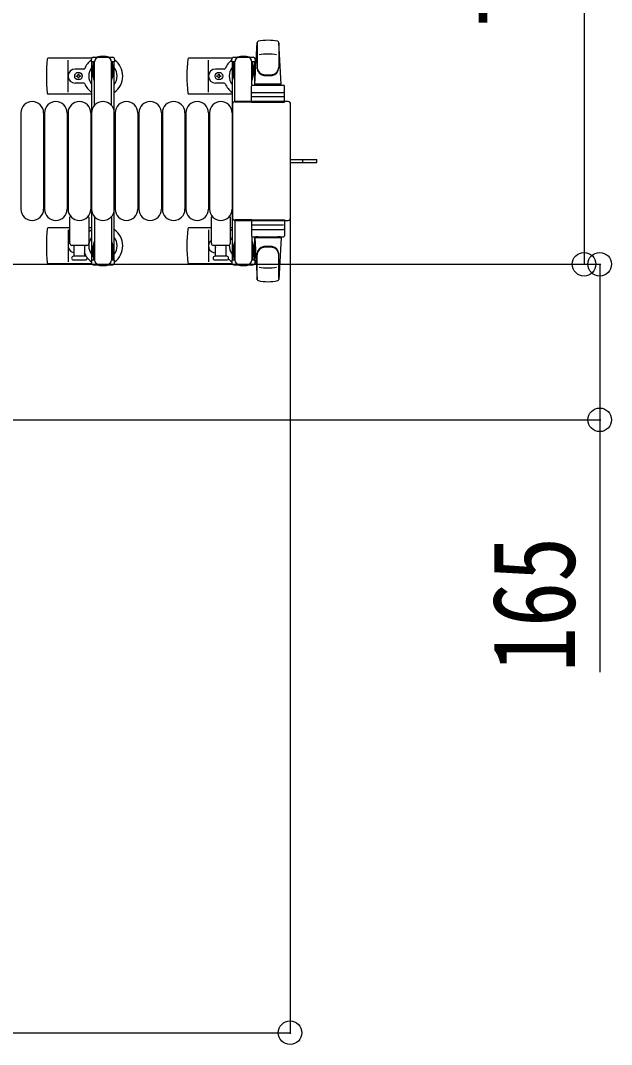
# Model space of a CAD drawing. Units: millimetres, scale not verified. Extents: x -16820 to 16820, y -11880 to 11880.
# Drawn here: x -9139 to -8512, y -4966 to -3880 of the extents above; entities that cross this region are included whole.
import ezdxf
from ezdxf.enums import TextEntityAlignment as Align

# ---------------------------------------------------------------- set-up
doc = ezdxf.new("R2010")
doc.units = ezdxf.units.MM
doc.header["$LTSCALE"] = 50
for name, color, linetype in [('0-3_YKK_13', 4, 'Continuous'), ('0-4_YKK_A1', 4, 'Continuous'), ('0-5_YKK_D', 6, 'Continuous')]:
    doc.layers.add(name, color=color, linetype=linetype)
doc.styles.add('ＭＳ ゴシック', font='')
doc.styles.get('ＭＳ ゴシック').set_extended_font_data('MS Gothic')

msp = doc.modelspace()

# ---------------------------------------------------------------- linework, layer by layer
at = {"layer": '0-3_YKK_13'}
for p, q in [((-8890.92, -3947.5), (-8888.48, -3903.47)), ((-8888.42, -3903.12), (-8888.42, -3930.31)), ((-8865.42, -3903.89), (-8865.42, -3929.63)), ((-8862.92, -3947.5), (-8865.36, -3903.47)), ((-9063.95, -3920), (-9110.02, -3920)), ((-9062.22, -3919), (-9041.62, -3919)), ((-8914.95, -3920), (-8961.02, -3920)), ((-8913.22, -3919), (-8892.62, -3919)), ((-9088.92, -3956), (-9088.92, -3922)), ((-9064.22, -3923.8), (-9064.22, -3921)), ((-9060.92, -3923.8), (-9064.22, -3923.8)), ((-9062.72, -3927.3), (-9061.92, -3927.3)), ((-9062.72, -3937.81), (-9062.72, -3927.3)), ((-9061.92, -3940.8), (-9061.92, -3923.8)), ((-9060.92, -3970.06), (-9060.92, -3924)), ((-9042.92, -3970.06), (-9042.92, -3924)), ((-9041.92, -3940.8), (-9041.92, -3923.8)), ((-9041.12, -3927.3), (-9041.92, -3927.3)), ((-9041.12, -3937.81), (-9041.12, -3927.3)), ((-8939.92, -3956), (-8939.92, -3922)), ((-8915.22, -3923.8), (-8915.22, -3921)), ((-8911.92, -3923.8), (-8915.22, -3923.8)), ((-8913.72, -3927.3), (-8912.92, -3927.3)), ((-8913.72, -3937.81), (-8913.72, -3927.3)), ((-8912.92, -3940.8), (-8912.92, -3923.8)), ((-8911.92, -3966.5), (-8911.92, -3924)), ((-8893.92, -3948.63), (-8893.92, -3924)), ((-8892.92, -3940.8), (-8892.92, -3923.8)), ((-8892.12, -3927.3), (-8892.92, -3927.3)), ((-8892.12, -3937.81), (-8892.12, -3927.3)), ((-9072.21, -3931.5), (-9081.42, -3931.5)), ((-9079.24, -3939.44), (-9080.12, -3939.44)), ((-9076.6, -3938.56), (-9075.72, -3938.56)), ((-9061.12, -3943.8), (-9062.72, -3937.81)), ((-9042.72, -3943.8), (-9041.12, -3937.81)), ((-8923.21, -3931.5), (-8932.42, -3931.5)), ((-8930.24, -3939.44), (-8931.12, -3939.44)), ((-8927.6, -3938.56), (-8926.72, -3938.56)), ((-8912.12, -3943.8), (-8913.72, -3937.81)), ((-8893.72, -3943.8), (-8892.12, -3937.81)), ((-9072.21, -3946.5), (-9081.42, -3946.5)), ((-9061.12, -3943.8), (-9060.92, -3943.8)), ((-9042.72, -3943.8), (-9042.92, -3943.8)), ((-8923.21, -3946.5), (-8932.42, -3946.5)), ((-8912.12, -3943.8), (-8911.92, -3943.8)), ((-8894.42, -3966.5), (-8894.42, -3949.5)), ((-8893.72, -3943.8), (-8893.92, -3943.8)), ((-8893.42, -3948.5), (-8860.42, -3948.5)), ((-8862.92, -3947.5), (-8890.92, -3947.5)), ((-8889.92, -3948.5), (-8889.92, -3947.5)), ((-8863.92, -3947.5), (-8889.92, -3947.5)), ((-8887.52, -3948.5), (-8889.92, -3948.5)), ((-8863.92, -3948.5), (-8866.32, -3948.5)), ((-8863.92, -3948.5), (-8863.92, -3947.5)), ((-8859.42, -3966.5), (-8859.42, -3949.5)), ((-9063.92, -3958), (-9110.02, -3958)), ((-8914.92, -3958), (-8961.02, -3958)), ((-8860.36, -3961), (-8893.53, -3961)), ((-8893.42, -3956.5), (-8860.42, -3956.5)), ((-8914.42, -3968.5), (-8914.42, -4089.5)), ((-8914.42, -3968.5), (-8914.42, -3968.5)), ((-8855.42, -3966), (-8911.92, -3966)), ((-8911.92, -3966), (-8911.92, -3966)), ((-8893.92, -3966.5), (-8911.92, -3966.5)), ((-8894.42, -3966.5), (-8859.42, -3966.5)), ((-8855.42, -3966), (-8855.42, -3966)), ((-8852.92, -4089.5), (-8852.92, -3968.5)), ((-8852.92, -3968.5), (-8852.92, -3968.5)), ((-9138.92, -3978), (-9138.92, -4080)), ((-9114.92, -3978), (-9114.92, -4080)), ((-9113.92, -3978), (-9113.92, -4080)), ((-9089.92, -3978), (-9089.92, -4080)), ((-9088.92, -3978), (-9088.92, -4080)), ((-9064.92, -3978), (-9064.92, -4080)), ((-9063.92, -3978), (-9063.92, -4080)), ((-9039.92, -3978), (-9039.92, -4080)), ((-9038.92, -3978), (-9038.92, -4080)), ((-9014.92, -3978), (-9014.92, -4080)), ((-9013.92, -3978), (-9013.92, -4080)), ((-8989.92, -3978), (-8989.92, -4080)), ((-8988.92, -3978), (-8988.92, -4080)), ((-8964.92, -3978), (-8964.92, -4080)), ((-8963.92, -3978), (-8963.92, -4080)), ((-8939.92, -3978), (-8939.92, -4080)), ((-8938.92, -3978), (-8938.92, -4080)), ((-8914.92, -3978), (-8914.92, -4080)), ((-8852.92, -4027.5), (-8840.42, -4027.5)), ((-8840.42, -4027.5), (-8824.92, -4027.5)), ((-8839.77, -4030.5), (-8839.77, -4027.5)), ((-8824.92, -4030.5), (-8824.92, -4027.5)), ((-9086.92, -4116.5), (-9086.92, -4088.67)), ((-9066.92, -4088.67), (-9066.92, -4116.5)), ((-9060.92, -4087.94), (-9060.92, -4134)), ((-9042.92, -4087.94), (-9042.92, -4134)), ((-8936.92, -4116.5), (-8936.92, -4088.67)), ((-8916.92, -4088.67), (-8916.92, -4116.5)), ((-8914.42, -4089.5), (-8914.42, -4089.5)), ((-8911.92, -4091.5), (-8911.92, -4134)), ((-8893.92, -4091.5), (-8911.92, -4091.5)), ((-8911.92, -4092), (-8855.42, -4092)), ((-8911.92, -4092), (-8911.92, -4092)), ((-8894.42, -4091.5), (-8894.42, -4108.5)), ((-8894.42, -4091.5), (-8859.42, -4091.5)), ((-8859.42, -4091.5), (-8859.42, -4108.5)), ((-8855.42, -4092), (-8855.42, -4092)), ((-8852.92, -4089.5), (-8852.92, -4089.5)), ((-9086.92, -4100), (-9110.02, -4100)), ((-9088.92, -4102), (-9088.92, -4136)), ((-9063.92, -4100), (-9066.92, -4100)), ((-8936.92, -4100), (-8961.02, -4100)), ((-8939.92, -4102), (-8939.92, -4136)), ((-8914.92, -4100), (-8916.92, -4100)), ((-8860.36, -4097), (-8893.53, -4097)), ((-8893.42, -4101.5), (-8860.42, -4101.5)), ((-9061.12, -4114.2), (-9062.72, -4120.19)), ((-9061.12, -4114.2), (-9060.92, -4114.2)), ((-9042.72, -4114.2), (-9042.92, -4114.2)), ((-9042.72, -4114.2), (-9041.12, -4120.19)), ((-8912.12, -4114.2), (-8913.72, -4120.19)), ((-8912.12, -4114.2), (-8911.92, -4114.2)), ((-8893.92, -4109.37), (-8893.92, -4134)), ((-8893.72, -4114.2), (-8893.92, -4114.2)), ((-8893.72, -4114.2), (-8892.12, -4120.19)), ((-8893.42, -4109.5), (-8860.42, -4109.5)), ((-8890.92, -4110.5), (-8888.48, -4154.53)), ((-8862.92, -4110.5), (-8890.92, -4110.5)), ((-8887.52, -4109.5), (-8889.92, -4109.5)), ((-8889.92, -4109.5), (-8889.92, -4110.5)), ((-8863.92, -4110.5), (-8889.92, -4110.5)), ((-8863.92, -4109.5), (-8866.32, -4109.5)), ((-8862.92, -4110.5), (-8865.36, -4154.53)), ((-8863.92, -4109.5), (-8863.92, -4110.5)), ((-9068.92, -4118.5), (-9084.92, -4118.5)), ((-9082.42, -4130), (-9082.42, -4118.5)), ((-9071.42, -4118.5), (-9071.42, -4130)), ((-9062.72, -4120.19), (-9062.72, -4130.7)), ((-9061.92, -4117.2), (-9061.92, -4134.2)), ((-9041.92, -4117.2), (-9041.92, -4134.2)), ((-9041.12, -4120.19), (-9041.12, -4130.7)), ((-8918.92, -4118.5), (-8934.92, -4118.5)), ((-8932.42, -4130), (-8932.42, -4118.5)), ((-8921.42, -4118.5), (-8921.42, -4130)), ((-8913.72, -4120.19), (-8913.72, -4130.7)), ((-8912.92, -4117.2), (-8912.92, -4134.2)), ((-8892.92, -4117.2), (-8892.92, -4134.2)), ((-8892.12, -4120.19), (-8892.12, -4130.7)), ((-9070.67, -4130), (-9083.17, -4130)), ((-9064.22, -4134.2), (-9064.22, -4137)), ((-9060.92, -4134.2), (-9064.22, -4134.2)), ((-9062.72, -4130.7), (-9061.92, -4130.7)), ((-9041.12, -4130.7), (-9041.92, -4130.7)), ((-8920.67, -4130), (-8933.17, -4130)), ((-8915.22, -4134.2), (-8915.22, -4137)), ((-8911.92, -4134.2), (-8915.22, -4134.2)), ((-8913.72, -4130.7), (-8912.92, -4130.7)), ((-8892.12, -4130.7), (-8892.92, -4130.7)), ((-8888.42, -4154.88), (-8888.42, -4127.69)), ((-8865.42, -4154.11), (-8865.42, -4128.37)), ((-9063.95, -4138), (-9110.02, -4138)), ((-9062.22, -4139), (-9041.62, -4139)), ((-8914.95, -4138), (-8961.02, -4138)), ((-8913.22, -4139), (-8892.62, -4139))]:
    msp.add_line(p, q, dxfattribs=at)
for points in [[(-9039.62, -3921), (-9039.62, -3923.8), (-9042.92, -3923.8)], [(-8890.62, -3921), (-8890.62, -3923.8), (-8893.92, -3923.8)], [(-9080.12, -3939.44), (-9080.12, -3938.56), (-9079.24, -3938.56)], [(-9078.36, -3937.68), (-9078.36, -3936.8), (-9077.48, -3936.8), (-9077.48, -3937.68)], [(-9077.48, -3940.32), (-9077.48, -3941.2), (-9078.36, -3941.2), (-9078.36, -3940.32)], [(-9075.72, -3938.56), (-9075.72, -3939.44), (-9076.6, -3939.44)], [(-8931.12, -3939.44), (-8931.12, -3938.56), (-8930.24, -3938.56)], [(-8929.36, -3937.68), (-8929.36, -3936.8), (-8928.48, -3936.8), (-8928.48, -3937.68)], [(-8928.48, -3940.32), (-8928.48, -3941.2), (-8929.36, -3941.2), (-8929.36, -3940.32)], [(-8926.72, -3938.56), (-8926.72, -3939.44), (-8927.6, -3939.44)], [(-8852.92, -4030.5), (-8840.42, -4030.5), (-8824.92, -4030.5)], [(-9083.17, -4134), (-9076.92, -4134), (-9070.67, -4134)], [(-9039.62, -4137), (-9039.62, -4134.2), (-9042.92, -4134.2)], [(-8933.17, -4134), (-8926.92, -4134), (-8920.67, -4134)], [(-8890.62, -4137), (-8890.62, -4134.2), (-8893.92, -4134.2)]]:
    msp.add_lwpolyline(points, dxfattribs=at)
for centre in [(-9077.92, -3939), (-8928.92, -3939)]:
    msp.add_circle(centre, 4, dxfattribs=at)
for centre, radius, start, end in [((-8886.98, -3903.56), 1.5, 101.97738, 176.83138), ((-8876.92, -3951), 50, 78.05356, 101.97738), ((-8876.92, -3951), 50, 78.05356, 101.94644), ((-8866.86, -3903.56), 1.5, 3.16862, 78.02262), ((-9110.02, -3921), 1, 90, 174.26083), ((-9062.22, -3921), 2, 90, 180), ((-9055.92, -3924), 5, 90, 180), ((-9051.92, -3939), 21, 72.24721, 107.75279), ((-9047.92, -3924), 5, 0, 90), ((-9041.62, -3921), 2, 0, 90), ((-8961.02, -3921), 1, 90, 174.26083), ((-8913.22, -3921), 2, 90, 180), ((-8906.92, -3924), 5, 90, 180), ((-8902.92, -3939), 21, 72.24721, 107.75279), ((-8898.92, -3924), 5, 0, 90), ((-8892.62, -3921), 2, 0, 90), ((-8876.92, -3965.6), 50, 79.45053, 100.87665), ((-8930.92, -3939), 181, 174.26083, 185.73917), ((-9072.21, -3930.5), 1, 270, 337.27158), ((-9051.92, -3939), 21, 125.85347, 157.27158), ((-9051.92, -3939), 15, 143.1301, 216.8699), ((-9051.92, -3939), 21, 304.8499, 54.14653), ((-9051.92, -3939), 15, 323.1301, 36.8699), ((-8781.92, -3939), 181, 174.26083, 185.73917), ((-8923.21, -3930.5), 1, 270, 337.27158), ((-8902.92, -3939), 21, 125.85347, 157.27158), ((-8902.92, -3939), 15, 143.1301, 216.8699), ((-8902.92, -3939), 15, 30.72246, 36.8699), ((-8902.92, -3939), 21, 50.46632, 54.14653), ((-8880.42, -3929.44), 8, 180, 263.72071), ((-8880.42, -3930.31), 8, 180, 263.72071), ((-8873.42, -3929.44), 8, 276.27929, 0), ((-8873.42, -3930.31), 8, 276.27929, 0), ((-9081.42, -3939), 7.5, 90, 270), ((-9079.24, -3937.68), 0.88, 270, 0), ((-9079.24, -3940.32), 0.88, 0, 90), ((-9076.6, -3937.68), 0.88, 180, 270), ((-9076.6, -3940.32), 0.88, 90, 180), ((-8932.42, -3939), 7.5, 90, 270), ((-8930.24, -3937.68), 0.88, 270, 0), ((-8930.24, -3940.32), 0.88, 0, 90), ((-8927.6, -3937.68), 0.88, 180, 270), ((-8927.6, -3940.32), 0.88, 90, 180), ((-8876.92, -3897.63), 40, 263.72071, 276.27929), ((-8876.92, -3898.5), 40, 263.72071, 276.27929), ((-9072.21, -3947.5), 1, 22.72842, 90), ((-9051.92, -3939), 21, 202.72842, 235.1501), ((-8923.21, -3947.5), 1, 22.72842, 90), ((-8902.92, -3939), 21, 202.72842, 235.1501), ((-8893.42, -3949.5), 1, 90, 180), ((-8860.42, -3949.5), 1, 0, 90), ((-9110.02, -3957), 1, 185.73917, 270), ((-8961.02, -3957), 1, 185.73917, 270), ((-8893.42, -3957.5), 1, 90, 180), ((-8860.42, -3957.5), 1, 0, 90), ((-9126.92, -3978), 12, 0, 180), ((-9101.92, -3978), 12, 0, 180), ((-9076.92, -3978), 12, 0, 180), ((-9051.92, -3978), 12, 0, 180), ((-9026.92, -3978), 12, 0, 180), ((-9001.92, -3978), 12, 0, 180), ((-8976.92, -3978), 12, 0, 180), ((-8951.92, -3978), 12, 0, 180), ((-8926.92, -3978), 12, 0, 180), ((-9126.92, -4080), 12, 180, 0), ((-9101.92, -4080), 12, 180, 0), ((-9076.92, -4080), 12, 180, 0), ((-9051.92, -4080), 12, 180, 0), ((-9026.92, -4080), 12, 180, 0), ((-9001.92, -4080), 12, 180, 0), ((-8976.92, -4080), 12, 180, 0), ((-8951.92, -4080), 12, 180, 0), ((-8926.92, -4080), 12, 180, 0), ((-9085.92, -4088.67), 1, 101.93946, 180), ((-9067.92, -4088.67), 1, 0, 78.06047), ((-8935.92, -4088.67), 1, 101.93946, 180), ((-8917.92, -4088.67), 1, 0, 78.06047), ((-8930.92, -4119), 181, 174.26083, 185.73917), ((-9110.02, -4101), 1, 90, 174.26083), ((-9051.92, -4119), 21, 124.8499, 135.58471), ((-9051.92, -4119), 21, 305.85347, 55.1501), ((-8781.92, -4119), 181, 174.26083, 185.73917), ((-8961.02, -4101), 1, 90, 174.26083), ((-8902.92, -4119), 21, 124.8499, 131.81033), ((-8893.42, -4100.5), 1, 180, 270), ((-8860.42, -4100.5), 1, 270, 0), ((-9081.42, -4119), 7.5, 137.16663, 262.33771), ((-9051.92, -4119), 15, 143.1301, 216.8699), ((-9051.92, -4119), 15, 323.1301, 36.8699), ((-8932.42, -4119), 7.5, 126.86994, 270), ((-8902.92, -4119), 15, 143.1301, 158.96058), ((-8893.42, -4108.5), 1, 180, 270), ((-8860.42, -4108.5), 1, 270, 0), ((-9084.92, -4116.5), 2, 180, 270), ((-9068.92, -4116.5), 2, 270, 0), ((-8934.92, -4116.5), 2, 180, 270), ((-8928.92, -4119), 4, 172.81959, 208.95488), ((-8918.92, -4116.5), 2, 270, 0), ((-8902.92, -4119), 15, 177.02005, 216.8699), ((-8902.92, -4119), 15, 323.1301, 329.27754), ((-8880.42, -4127.69), 8, 96.27929, 180), ((-8880.42, -4128.56), 8, 96.27929, 180), ((-8876.92, -4159.5), 40, 83.72071, 96.27929), ((-8876.92, -4160.37), 40, 83.72071, 96.27929), ((-8873.42, -4127.69), 8, 0, 83.72071), ((-8873.42, -4128.56), 8, 0, 83.72071), ((-9110.02, -4137), 1, 185.73917, 270), ((-9083.17, -4132), 2, 90, 180), ((-9083.17, -4132), 2, 180, 270), ((-9072.21, -4127.5), 1, 22.72842, 37.66294), ((-9051.92, -4119), 21, 202.72842, 212.5406), ((-9070.67, -4132), 2, 0, 90), ((-9070.67, -4132), 2, 270, 0), ((-9051.92, -4119), 21, 216.9292, 234.14653), ((-9062.22, -4137), 2, 180, 270), ((-9055.92, -4134), 5, 180, 270), ((-9047.92, -4134), 5, 270, 0), ((-9041.62, -4137), 2, 270, 0), ((-8961.02, -4137), 1, 185.73917, 270), ((-8933.17, -4132), 2, 90, 180), ((-8933.17, -4132), 2, 180, 270), ((-8902.92, -4119), 21, 208.24251, 211.58821), ((-8920.67, -4132), 2, 0, 90), ((-8920.67, -4132), 2, 270, 0), ((-8902.92, -4119), 21, 220.83479, 234.14653), ((-8913.22, -4137), 2, 180, 270), ((-8906.92, -4134), 5, 180, 270), ((-8898.92, -4134), 5, 270, 0), ((-8892.62, -4137), 2, 270, 0), ((-8902.92, -4119), 21, 305.85347, 309.53368), ((-9051.92, -4119), 21, 252.24721, 287.75279), ((-8902.92, -4119), 21, 252.24721, 287.75279), ((-8876.92, -4092.4), 50, 259.12335, 280.54947), ((-8886.98, -4154.44), 1.5, 183.16862, 258.02262), ((-8876.92, -4107), 50, 258.02262, 281.94644), ((-8876.92, -4107), 50, 258.05356, 281.94644), ((-8866.86, -4154.44), 1.5, 281.97738, 356.83138)]:
    msp.add_arc(centre, radius, start, end, dxfattribs=at)
for centre, major_axis, start_param, end_param in [((-8911.92, -3968.5), (-1.77, 1.77), 5.4996506, 7.06672), ((-8855.42, -3968.5), (1.77, 1.77), 5.4996506, 7.06672), ((-8911.92, -4089.5), (1.77, 1.77), 2.358058, 3.9251274), ((-8855.42, -4089.5), (-1.77, 1.77), 2.358058, 3.9251274)]:
    msp.add_ellipse(centre, major_axis=major_axis, ratio=0.997169, start_param=start_param, end_param=end_param, dxfattribs=at)
at = {"layer": '0-4_YKK_A1'}
for p, q in [((-9063.92, -3924), (-9063.92, -4134)), ((-9060.92, -3924), (-9063.92, -3924)), ((-9039.92, -3924), (-9042.92, -3924)), ((-9039.92, -4134), (-9039.92, -3924)), ((-8914.92, -3924), (-8914.92, -4134)), ((-8911.92, -3924), (-8914.92, -3924)), ((-8890.92, -3924), (-8893.92, -3924)), ((-8890.92, -3948.5), (-8890.92, -3924)), ((-8890.92, -4134), (-8890.92, -4109.5)), ((-9063.92, -4134), (-9061.92, -4134)), ((-9041.92, -4134), (-9039.92, -4134)), ((-8914.92, -4134), (-8912.92, -4134)), ((-8892.92, -4134), (-8890.92, -4134))]:
    msp.add_line(p, q, dxfattribs=at)
at = {"layer": '0-5_YKK_D'}
for p, q in [((-8541.58, -3419), (-8541.58, -4138.5)), ((-8853.42, -4090.5), (-8853.42, -4954.5)), ((-9516.42, -4138.5), (-8523.92, -4138.5)), ((-9516.42, -4138.5), (-8540.58, -4138.5)), ((-9516.42, -4303.5), (-8523.92, -4303.5)), ((-9509.42, -4953.5), (-8853.42, -4953.5))]:
    msp.add_line(p, q, dxfattribs=at)
msp.add_lwpolyline([(-8524.92, -4138.5), (-8524.92, -4303.5), (-8524.92, -4571.1)], dxfattribs=at)
for centre in [(-8541.58, -4138.5), (-8524.92, -4138.5), (-8524.92, -4303.5), (-8853.42, -4953.5)]:
    msp.add_circle(centre, 12.5, dxfattribs=at)

# ---------------------------------------------------------------- texts
at = {"layer": '0-5_YKK_D', "style": 'ＭＳ ゴシック', "width": 0.8}
for s, p in [('720', (-8541.58, -3887.55)), ('165', (-8524.92, -4571.1))]:
    msp.add_text(s, height=87.98, rotation=90, dxfattribs=at).set_placement(p, align=Align.BOTTOM_LEFT)

doc.saveas('drawing.dxf')
